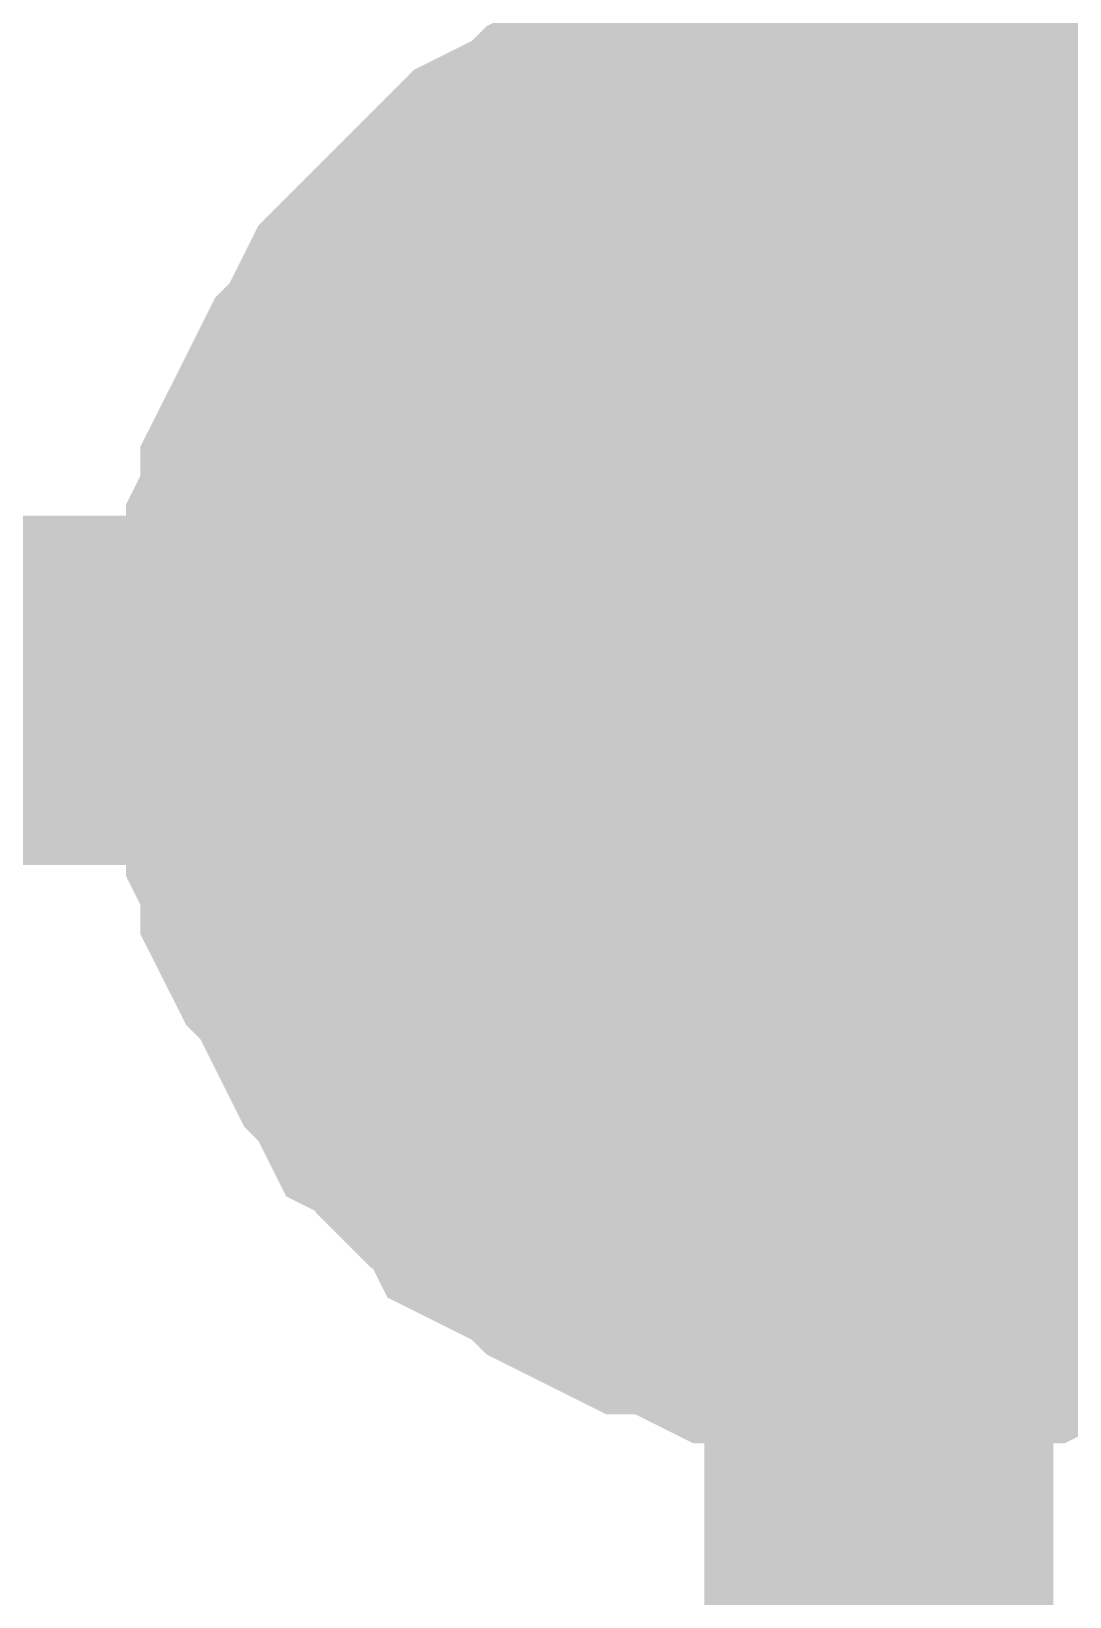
# Model space of a CAD drawing. Header units: inches. Extents: x 0 to 569, y 0 to 432.
# Drawn here: x 45 to 45.891, y 105.895 to 107.238 of the extents above; entities that cross this region are included whole.
import ezdxf

# ---------------------------------------------------------------- set-up
doc = ezdxf.new("R2010")
doc.units = ezdxf.units.IN
doc.layers.add('Sheet', color=255, linetype='Continuous')

msp = doc.modelspace()

# ---------------------------------------------------------------- linework, layer by layer
at = {"layer": 'Sheet'}
for points in [[(45.7274, 81.2726, 0.2997, 0.2997, 0), (45.7274, 106.6726, 0.2997, 0.2997, 0), (45.7274, 109.215, 0.2997, 0.2997, 0), (45.7274, 119.3726, 0.2997, 0.2997, 0)], [(25.4, 109.215, 0.2997, 0.2997, 0), (40.6425, 109.215, 0.2997, 0.2997, 0), (40.6425, 106.6726, 0.2997, 0.2997, 0), (45.7274, 106.6726, 0.2997, 0.2997, 0)], [(45.2189, 106.6726, 0.2997, 0.2997, 0), (45.2189, 106.6974, 0.2997, 0.2997, 0), (45.2189, 106.7222, 0.2997, 0.2997, 0), (45.2189, 106.747, 0.2997, 0.2997, 0), (45.2313, 106.7718, 0.2997, 0.2997, 0), (45.2313, 106.7966, 0.2997, 0.2997, 0), (45.2437, 106.8214, 0.2997, 0.2997, 0), (45.2437, 106.8462, 0.2997, 0.2997, 0), (45.2562, 106.871, 0.2997, 0.2997, 0), (45.2686, 106.8958, 0.2997, 0.2997, 0), (45.281, 106.9206, 0.2997, 0.2997, 0), (45.2934, 106.933, 0.2997, 0.2997, 0), (45.3058, 106.9578, 0.2997, 0.2997, 0), (45.3182, 106.9826, 0.2997, 0.2997, 0), (45.3306, 106.995, 0.2997, 0.2997, 0), (45.3554, 107.0198, 0.2997, 0.2997, 0), (45.3678, 107.0322, 0.2997, 0.2997, 0), (45.3802, 107.0446, 0.2997, 0.2997, 0), (45.405, 107.0694, 0.2997, 0.2997, 0), (45.4174, 107.0818, 0.2997, 0.2997, 0), (45.4422, 107.0942, 0.2997, 0.2997, 0), (45.467, 107.1066, 0.2997, 0.2997, 0), (45.4794, 107.119, 0.2997, 0.2997, 0), (45.5042, 107.1314, 0.2997, 0.2997, 0), (45.529, 107.1438, 0.2997, 0.2997, 0), (45.5538, 107.1562, 0.2997, 0.2997, 0), (45.5786, 107.1562, 0.2997, 0.2997, 0), (45.6034, 107.1687, 0.2997, 0.2997, 0), (45.6282, 107.1687, 0.2997, 0.2997, 0), (45.653, 107.1811, 0.2997, 0.2997, 0), (45.6778, 107.1811, 0.2997, 0.2997, 0), (45.7026, 107.1811, 0.2997, 0.2997, 0), (45.7274, 107.1811, 0.2997, 0.2997, 0)], [(45.2189, 106.6726, 0.2997, 0.2997, 0), (45.2189, 106.6974, 0.2997, 0.2997, 0), (45.2189, 106.7222, 0.2997, 0.2997, 0), (45.2189, 106.747, 0.2997, 0.2997, 0), (45.2313, 106.7718, 0.2997, 0.2997, 0), (45.2313, 106.7966, 0.2997, 0.2997, 0), (45.2437, 106.8214, 0.2997, 0.2997, 0), (45.2437, 106.8462, 0.2997, 0.2997, 0), (45.2562, 106.871, 0.2997, 0.2997, 0), (45.2686, 106.8958, 0.2997, 0.2997, 0), (45.281, 106.9206, 0.2997, 0.2997, 0), (45.2934, 106.933, 0.2997, 0.2997, 0), (45.3058, 106.9578, 0.2997, 0.2997, 0), (45.3182, 106.9826, 0.2997, 0.2997, 0), (45.3306, 106.995, 0.2997, 0.2997, 0), (45.3554, 107.0198, 0.2997, 0.2997, 0), (45.3678, 107.0322, 0.2997, 0.2997, 0), (45.3802, 107.0446, 0.2997, 0.2997, 0), (45.405, 107.0694, 0.2997, 0.2997, 0), (45.4174, 107.0818, 0.2997, 0.2997, 0), (45.4422, 107.0942, 0.2997, 0.2997, 0), (45.467, 107.1066, 0.2997, 0.2997, 0), (45.4794, 107.119, 0.2997, 0.2997, 0), (45.5042, 107.1314, 0.2997, 0.2997, 0), (45.529, 107.1438, 0.2997, 0.2997, 0), (45.5538, 107.1562, 0.2997, 0.2997, 0), (45.5786, 107.1562, 0.2997, 0.2997, 0), (45.6034, 107.1687, 0.2997, 0.2997, 0), (45.6282, 107.1687, 0.2997, 0.2997, 0), (45.653, 107.1811, 0.2997, 0.2997, 0), (45.6778, 107.1811, 0.2997, 0.2997, 0), (45.7026, 107.1811, 0.2997, 0.2997, 0), (45.7274, 107.1811, 0.2997, 0.2997, 0)], [(45.2189, 106.6726, 0.2997, 0.2997, 0), (45.2189, 106.6974, 0.2997, 0.2997, 0), (45.2189, 106.7222, 0.2997, 0.2997, 0), (45.2189, 106.747, 0.2997, 0.2997, 0), (45.2313, 106.7718, 0.2997, 0.2997, 0), (45.2313, 106.7966, 0.2997, 0.2997, 0), (45.2437, 106.8214, 0.2997, 0.2997, 0), (45.2437, 106.8462, 0.2997, 0.2997, 0), (45.2562, 106.871, 0.2997, 0.2997, 0), (45.2686, 106.8958, 0.2997, 0.2997, 0), (45.281, 106.9206, 0.2997, 0.2997, 0), (45.2934, 106.933, 0.2997, 0.2997, 0), (45.3058, 106.9578, 0.2997, 0.2997, 0), (45.3182, 106.9826, 0.2997, 0.2997, 0), (45.3306, 106.995, 0.2997, 0.2997, 0), (45.3554, 107.0198, 0.2997, 0.2997, 0), (45.3678, 107.0322, 0.2997, 0.2997, 0), (45.3802, 107.0446, 0.2997, 0.2997, 0), (45.405, 107.0694, 0.2997, 0.2997, 0), (45.4174, 107.0818, 0.2997, 0.2997, 0), (45.4422, 107.0942, 0.2997, 0.2997, 0), (45.467, 107.1066, 0.2997, 0.2997, 0), (45.4794, 107.119, 0.2997, 0.2997, 0), (45.5042, 107.1314, 0.2997, 0.2997, 0), (45.529, 107.1438, 0.2997, 0.2997, 0), (45.5538, 107.1562, 0.2997, 0.2997, 0), (45.5786, 107.1562, 0.2997, 0.2997, 0), (45.6034, 107.1687, 0.2997, 0.2997, 0), (45.6282, 107.1687, 0.2997, 0.2997, 0), (45.653, 107.1811, 0.2997, 0.2997, 0), (45.6778, 107.1811, 0.2997, 0.2997, 0), (45.7026, 107.1811, 0.2997, 0.2997, 0), (45.7274, 107.1811, 0.2997, 0.2997, 0)], [(45.2189, 106.6726, 0.2997, 0.2997, 0), (45.2189, 106.6974, 0.2997, 0.2997, 0), (45.2189, 106.7222, 0.2997, 0.2997, 0), (45.2189, 106.747, 0.2997, 0.2997, 0), (45.2313, 106.7718, 0.2997, 0.2997, 0), (45.2313, 106.7966, 0.2997, 0.2997, 0), (45.2437, 106.8214, 0.2997, 0.2997, 0), (45.2437, 106.8462, 0.2997, 0.2997, 0), (45.2562, 106.871, 0.2997, 0.2997, 0), (45.2686, 106.8958, 0.2997, 0.2997, 0), (45.281, 106.9206, 0.2997, 0.2997, 0), (45.2934, 106.933, 0.2997, 0.2997, 0), (45.3058, 106.9578, 0.2997, 0.2997, 0), (45.3182, 106.9826, 0.2997, 0.2997, 0), (45.3306, 106.995, 0.2997, 0.2997, 0), (45.3554, 107.0198, 0.2997, 0.2997, 0), (45.3678, 107.0322, 0.2997, 0.2997, 0), (45.3802, 107.0446, 0.2997, 0.2997, 0), (45.405, 107.0694, 0.2997, 0.2997, 0), (45.4174, 107.0818, 0.2997, 0.2997, 0), (45.4422, 107.0942, 0.2997, 0.2997, 0), (45.467, 107.1066, 0.2997, 0.2997, 0), (45.4794, 107.119, 0.2997, 0.2997, 0), (45.5042, 107.1314, 0.2997, 0.2997, 0), (45.529, 107.1438, 0.2997, 0.2997, 0), (45.5538, 107.1562, 0.2997, 0.2997, 0), (45.5786, 107.1562, 0.2997, 0.2997, 0), (45.6034, 107.1687, 0.2997, 0.2997, 0), (45.6282, 107.1687, 0.2997, 0.2997, 0), (45.653, 107.1811, 0.2997, 0.2997, 0), (45.6778, 107.1811, 0.2997, 0.2997, 0), (45.7026, 107.1811, 0.2997, 0.2997, 0), (45.7274, 107.1811, 0.2997, 0.2997, 0)], [(45.7274, 107.1811, 0.2997, 0.2997, 0), (45.7274, 107.1811, 0.2997, 0.2997, 0)], [(45.7274, 107.1811, 0.2997, 0.2997, 0), (45.7522, 107.1811, 0.2997, 0.2997, 0), (45.7771, 107.1811, 0.2997, 0.2997, 0), (45.8019, 107.1811, 0.2997, 0.2997, 0), (45.8267, 107.1687, 0.2997, 0.2997, 0), (45.8515, 107.1687, 0.2997, 0.2997, 0), (45.8763, 107.1562, 0.2997, 0.2997, 0), (45.9011, 107.1562, 0.2997, 0.2997, 0), (45.9259, 107.1438, 0.2997, 0.2997, 0), (45.9383, 107.1314, 0.2997, 0.2997, 0), (45.9631, 107.119, 0.2997, 0.2997, 0), (45.9879, 107.1066, 0.2997, 0.2997, 0), (46.0127, 107.0942, 0.2997, 0.2997, 0), (46.0251, 107.0818, 0.2997, 0.2997, 0), (46.0499, 107.0694, 0.2997, 0.2997, 0)], [(45.7274, 107.1811, 0.2997, 0.2997, 0), (45.7274, 107.1811, 0.2997, 0.2997, 0)], [(45.7274, 107.1811, 0.2997, 0.2997, 0), (45.7522, 107.1811, 0.2997, 0.2997, 0), (45.7771, 107.1811, 0.2997, 0.2997, 0), (45.8019, 107.1811, 0.2997, 0.2997, 0), (45.8267, 107.1687, 0.2997, 0.2997, 0), (45.8515, 107.1687, 0.2997, 0.2997, 0), (45.8763, 107.1562, 0.2997, 0.2997, 0), (45.9011, 107.1562, 0.2997, 0.2997, 0), (45.9259, 107.1438, 0.2997, 0.2997, 0), (45.9383, 107.1314, 0.2997, 0.2997, 0), (45.9631, 107.119, 0.2997, 0.2997, 0), (45.9879, 107.1066, 0.2997, 0.2997, 0), (46.0127, 107.0942, 0.2997, 0.2997, 0), (46.0251, 107.0818, 0.2997, 0.2997, 0), (46.0499, 107.0694, 0.2997, 0.2997, 0)], [(45.7274, 107.1811, 0.2997, 0.2997, 0), (45.7274, 107.1811, 0.2997, 0.2997, 0)], [(45.7274, 107.1811, 0.2997, 0.2997, 0), (45.7522, 107.1811, 0.2997, 0.2997, 0), (45.7771, 107.1811, 0.2997, 0.2997, 0), (45.8019, 107.1811, 0.2997, 0.2997, 0), (45.8267, 107.1687, 0.2997, 0.2997, 0), (45.8515, 107.1687, 0.2997, 0.2997, 0), (45.8763, 107.1562, 0.2997, 0.2997, 0), (45.9011, 107.1562, 0.2997, 0.2997, 0), (45.9259, 107.1438, 0.2997, 0.2997, 0), (45.9383, 107.1314, 0.2997, 0.2997, 0), (45.9631, 107.119, 0.2997, 0.2997, 0), (45.9879, 107.1066, 0.2997, 0.2997, 0), (46.0127, 107.0942, 0.2997, 0.2997, 0), (46.0251, 107.0818, 0.2997, 0.2997, 0), (46.0499, 107.0694, 0.2997, 0.2997, 0)], [(45.7274, 107.1811, 0.2997, 0.2997, 0), (45.7274, 107.1811, 0.2997, 0.2997, 0)], [(45.7274, 107.1811, 0.2997, 0.2997, 0), (45.7522, 107.1811, 0.2997, 0.2997, 0), (45.7771, 107.1811, 0.2997, 0.2997, 0), (45.8019, 107.1811, 0.2997, 0.2997, 0), (45.8267, 107.1687, 0.2997, 0.2997, 0), (45.8515, 107.1687, 0.2997, 0.2997, 0), (45.8763, 107.1562, 0.2997, 0.2997, 0), (45.9011, 107.1562, 0.2997, 0.2997, 0), (45.9259, 107.1438, 0.2997, 0.2997, 0), (45.9383, 107.1314, 0.2997, 0.2997, 0), (45.9631, 107.119, 0.2997, 0.2997, 0), (45.9879, 107.1066, 0.2997, 0.2997, 0), (46.0127, 107.0942, 0.2997, 0.2997, 0), (46.0251, 107.0818, 0.2997, 0.2997, 0), (46.0499, 107.0694, 0.2997, 0.2997, 0)], [(45.2189, 106.6726, 0.0991, 0.0991, 0), (45.2189, 106.6974, 0.0991, 0.0991, 0), (45.2189, 106.7222, 0.0991, 0.0991, 0), (45.2189, 106.747, 0.0991, 0.0991, 0), (45.2313, 106.7718, 0.0991, 0.0991, 0), (45.2313, 106.7966, 0.0991, 0.0991, 0), (45.2437, 106.8214, 0.0991, 0.0991, 0), (45.2437, 106.8462, 0.0991, 0.0991, 0), (45.2562, 106.871, 0.0991, 0.0991, 0), (45.2686, 106.8958, 0.0991, 0.0991, 0), (45.281, 106.9206, 0.0991, 0.0991, 0), (45.2934, 106.933, 0.0991, 0.0991, 0), (45.3058, 106.9578, 0.0991, 0.0991, 0), (45.3182, 106.9826, 0.0991, 0.0991, 0), (45.3306, 106.995, 0.0991, 0.0991, 0), (45.3554, 107.0198, 0.0991, 0.0991, 0), (45.3678, 107.0322, 0.0991, 0.0991, 0), (45.3802, 107.0446, 0.0991, 0.0991, 0), (45.405, 107.0694, 0.0991, 0.0991, 0), (45.4174, 107.0818, 0.0991, 0.0991, 0), (45.4422, 107.0942, 0.0991, 0.0991, 0), (45.467, 107.1066, 0.0991, 0.0991, 0), (45.4794, 107.119, 0.0991, 0.0991, 0), (45.5042, 107.1314, 0.0991, 0.0991, 0), (45.529, 107.1438, 0.0991, 0.0991, 0), (45.5538, 107.1562, 0.0991, 0.0991, 0), (45.5786, 107.1562, 0.0991, 0.0991, 0), (45.6034, 107.1687, 0.0991, 0.0991, 0), (45.6282, 107.1687, 0.0991, 0.0991, 0), (45.653, 107.1811, 0.0991, 0.0991, 0), (45.6778, 107.1811, 0.0991, 0.0991, 0), (45.7026, 107.1811, 0.0991, 0.0991, 0), (45.7274, 107.1811, 0.0991, 0.0991, 0)], [(45.2189, 106.6726, 0.0991, 0.0991, 0), (45.2189, 106.6974, 0.0991, 0.0991, 0), (45.2189, 106.7222, 0.0991, 0.0991, 0), (45.2189, 106.747, 0.0991, 0.0991, 0), (45.2313, 106.7718, 0.0991, 0.0991, 0), (45.2313, 106.7966, 0.0991, 0.0991, 0), (45.2437, 106.8214, 0.0991, 0.0991, 0), (45.2437, 106.8462, 0.0991, 0.0991, 0), (45.2562, 106.871, 0.0991, 0.0991, 0), (45.2686, 106.8958, 0.0991, 0.0991, 0), (45.281, 106.9206, 0.0991, 0.0991, 0), (45.2934, 106.933, 0.0991, 0.0991, 0), (45.3058, 106.9578, 0.0991, 0.0991, 0), (45.3182, 106.9826, 0.0991, 0.0991, 0), (45.3306, 106.995, 0.0991, 0.0991, 0), (45.3554, 107.0198, 0.0991, 0.0991, 0), (45.3678, 107.0322, 0.0991, 0.0991, 0), (45.3802, 107.0446, 0.0991, 0.0991, 0), (45.405, 107.0694, 0.0991, 0.0991, 0), (45.4174, 107.0818, 0.0991, 0.0991, 0), (45.4422, 107.0942, 0.0991, 0.0991, 0), (45.467, 107.1066, 0.0991, 0.0991, 0), (45.4794, 107.119, 0.0991, 0.0991, 0), (45.5042, 107.1314, 0.0991, 0.0991, 0), (45.529, 107.1438, 0.0991, 0.0991, 0), (45.5538, 107.1562, 0.0991, 0.0991, 0), (45.5786, 107.1562, 0.0991, 0.0991, 0), (45.6034, 107.1687, 0.0991, 0.0991, 0), (45.6282, 107.1687, 0.0991, 0.0991, 0), (45.653, 107.1811, 0.0991, 0.0991, 0), (45.6778, 107.1811, 0.0991, 0.0991, 0), (45.7026, 107.1811, 0.0991, 0.0991, 0), (45.7274, 107.1811, 0.0991, 0.0991, 0)], [(45.2189, 106.6726, 0.0991, 0.0991, 0), (45.2189, 106.6974, 0.0991, 0.0991, 0), (45.2189, 106.7222, 0.0991, 0.0991, 0), (45.2189, 106.747, 0.0991, 0.0991, 0), (45.2313, 106.7718, 0.0991, 0.0991, 0), (45.2313, 106.7966, 0.0991, 0.0991, 0), (45.2437, 106.8214, 0.0991, 0.0991, 0), (45.2437, 106.8462, 0.0991, 0.0991, 0), (45.2562, 106.871, 0.0991, 0.0991, 0), (45.2686, 106.8958, 0.0991, 0.0991, 0), (45.281, 106.9206, 0.0991, 0.0991, 0), (45.2934, 106.933, 0.0991, 0.0991, 0), (45.3058, 106.9578, 0.0991, 0.0991, 0), (45.3182, 106.9826, 0.0991, 0.0991, 0), (45.3306, 106.995, 0.0991, 0.0991, 0), (45.3554, 107.0198, 0.0991, 0.0991, 0), (45.3678, 107.0322, 0.0991, 0.0991, 0), (45.3802, 107.0446, 0.0991, 0.0991, 0), (45.405, 107.0694, 0.0991, 0.0991, 0), (45.4174, 107.0818, 0.0991, 0.0991, 0), (45.4422, 107.0942, 0.0991, 0.0991, 0), (45.467, 107.1066, 0.0991, 0.0991, 0), (45.4794, 107.119, 0.0991, 0.0991, 0), (45.5042, 107.1314, 0.0991, 0.0991, 0), (45.529, 107.1438, 0.0991, 0.0991, 0), (45.5538, 107.1562, 0.0991, 0.0991, 0), (45.5786, 107.1562, 0.0991, 0.0991, 0), (45.6034, 107.1687, 0.0991, 0.0991, 0), (45.6282, 107.1687, 0.0991, 0.0991, 0), (45.653, 107.1811, 0.0991, 0.0991, 0), (45.6778, 107.1811, 0.0991, 0.0991, 0), (45.7026, 107.1811, 0.0991, 0.0991, 0), (45.7274, 107.1811, 0.0991, 0.0991, 0)], [(45.2189, 106.6726, 0.0991, 0.0991, 0), (45.2189, 106.6974, 0.0991, 0.0991, 0), (45.2189, 106.7222, 0.0991, 0.0991, 0), (45.2189, 106.747, 0.0991, 0.0991, 0), (45.2313, 106.7718, 0.0991, 0.0991, 0), (45.2313, 106.7966, 0.0991, 0.0991, 0), (45.2437, 106.8214, 0.0991, 0.0991, 0), (45.2437, 106.8462, 0.0991, 0.0991, 0), (45.2562, 106.871, 0.0991, 0.0991, 0), (45.2686, 106.8958, 0.0991, 0.0991, 0), (45.281, 106.9206, 0.0991, 0.0991, 0), (45.2934, 106.933, 0.0991, 0.0991, 0), (45.3058, 106.9578, 0.0991, 0.0991, 0), (45.3182, 106.9826, 0.0991, 0.0991, 0), (45.3306, 106.995, 0.0991, 0.0991, 0), (45.3554, 107.0198, 0.0991, 0.0991, 0), (45.3678, 107.0322, 0.0991, 0.0991, 0), (45.3802, 107.0446, 0.0991, 0.0991, 0), (45.405, 107.0694, 0.0991, 0.0991, 0), (45.4174, 107.0818, 0.0991, 0.0991, 0), (45.4422, 107.0942, 0.0991, 0.0991, 0), (45.467, 107.1066, 0.0991, 0.0991, 0), (45.4794, 107.119, 0.0991, 0.0991, 0), (45.5042, 107.1314, 0.0991, 0.0991, 0), (45.529, 107.1438, 0.0991, 0.0991, 0), (45.5538, 107.1562, 0.0991, 0.0991, 0), (45.5786, 107.1562, 0.0991, 0.0991, 0), (45.6034, 107.1687, 0.0991, 0.0991, 0), (45.6282, 107.1687, 0.0991, 0.0991, 0), (45.653, 107.1811, 0.0991, 0.0991, 0), (45.6778, 107.1811, 0.0991, 0.0991, 0), (45.7026, 107.1811, 0.0991, 0.0991, 0), (45.7274, 107.1811, 0.0991, 0.0991, 0)], [(45.7274, 107.1811, 0.0991, 0.0991, 0), (45.7274, 107.1811, 0.0991, 0.0991, 0)], [(45.7274, 107.1811, 0.0991, 0.0991, 0), (45.7522, 107.1811, 0.0991, 0.0991, 0), (45.7771, 107.1811, 0.0991, 0.0991, 0), (45.8019, 107.1811, 0.0991, 0.0991, 0), (45.8267, 107.1687, 0.0991, 0.0991, 0), (45.8515, 107.1687, 0.0991, 0.0991, 0), (45.8763, 107.1562, 0.0991, 0.0991, 0), (45.9011, 107.1562, 0.0991, 0.0991, 0), (45.9259, 107.1438, 0.0991, 0.0991, 0), (45.9383, 107.1314, 0.0991, 0.0991, 0), (45.9631, 107.119, 0.0991, 0.0991, 0)], [(45.7274, 107.1811, 0.0991, 0.0991, 0), (45.7274, 107.1811, 0.0991, 0.0991, 0)], [(45.7274, 107.1811, 0.0991, 0.0991, 0), (45.7522, 107.1811, 0.0991, 0.0991, 0), (45.7771, 107.1811, 0.0991, 0.0991, 0), (45.8019, 107.1811, 0.0991, 0.0991, 0), (45.8267, 107.1687, 0.0991, 0.0991, 0), (45.8515, 107.1687, 0.0991, 0.0991, 0), (45.8763, 107.1562, 0.0991, 0.0991, 0), (45.9011, 107.1562, 0.0991, 0.0991, 0), (45.9259, 107.1438, 0.0991, 0.0991, 0), (45.9383, 107.1314, 0.0991, 0.0991, 0), (45.9631, 107.119, 0.0991, 0.0991, 0)], [(45.7274, 107.1811, 0.0991, 0.0991, 0), (45.7274, 107.1811, 0.0991, 0.0991, 0)], [(45.7274, 107.1811, 0.0991, 0.0991, 0), (45.7522, 107.1811, 0.0991, 0.0991, 0), (45.7771, 107.1811, 0.0991, 0.0991, 0), (45.8019, 107.1811, 0.0991, 0.0991, 0), (45.8267, 107.1687, 0.0991, 0.0991, 0), (45.8515, 107.1687, 0.0991, 0.0991, 0), (45.8763, 107.1562, 0.0991, 0.0991, 0), (45.9011, 107.1562, 0.0991, 0.0991, 0), (45.9259, 107.1438, 0.0991, 0.0991, 0), (45.9383, 107.1314, 0.0991, 0.0991, 0), (45.9631, 107.119, 0.0991, 0.0991, 0)], [(45.7274, 107.1811, 0.0991, 0.0991, 0), (45.7274, 107.1811, 0.0991, 0.0991, 0)], [(45.7274, 107.1811, 0.0991, 0.0991, 0), (45.7522, 107.1811, 0.0991, 0.0991, 0), (45.7771, 107.1811, 0.0991, 0.0991, 0), (45.8019, 107.1811, 0.0991, 0.0991, 0), (45.8267, 107.1687, 0.0991, 0.0991, 0), (45.8515, 107.1687, 0.0991, 0.0991, 0), (45.8763, 107.1562, 0.0991, 0.0991, 0), (45.9011, 107.1562, 0.0991, 0.0991, 0), (45.9259, 107.1438, 0.0991, 0.0991, 0), (45.9383, 107.1314, 0.0991, 0.0991, 0), (45.9631, 107.119, 0.0991, 0.0991, 0)], [(45.7274, 106.1641, 0.2997, 0.2997, 0), (45.7026, 106.1641, 0.2997, 0.2997, 0), (45.6778, 106.1641, 0.2997, 0.2997, 0), (45.653, 106.1641, 0.2997, 0.2997, 0), (45.6282, 106.1765, 0.2997, 0.2997, 0), (45.6034, 106.1765, 0.2997, 0.2997, 0), (45.5786, 106.1889, 0.2997, 0.2997, 0), (45.5538, 106.2013, 0.2997, 0.2997, 0), (45.529, 106.2013, 0.2997, 0.2997, 0), (45.5042, 106.2137, 0.2997, 0.2997, 0), (45.4794, 106.2261, 0.2997, 0.2997, 0), (45.467, 106.2385, 0.2997, 0.2997, 0), (45.4422, 106.2509, 0.2997, 0.2997, 0), (45.4174, 106.2633, 0.2997, 0.2997, 0), (45.405, 106.2881, 0.2997, 0.2997, 0), (45.3802, 106.3005, 0.2997, 0.2997, 0), (45.3678, 106.3129, 0.2997, 0.2997, 0), (45.3554, 106.3377, 0.2997, 0.2997, 0), (45.3306, 106.3501, 0.2997, 0.2997, 0), (45.3182, 106.3749, 0.2997, 0.2997, 0), (45.3058, 106.3873, 0.2997, 0.2997, 0), (45.2934, 106.4121, 0.2997, 0.2997, 0), (45.281, 106.4369, 0.2997, 0.2997, 0), (45.2686, 106.4617, 0.2997, 0.2997, 0), (45.2562, 106.4741, 0.2997, 0.2997, 0), (45.2437, 106.4989, 0.2997, 0.2997, 0), (45.2437, 106.5237, 0.2997, 0.2997, 0), (45.2313, 106.5485, 0.2997, 0.2997, 0), (45.2313, 106.5733, 0.2997, 0.2997, 0), (45.2189, 106.5981, 0.2997, 0.2997, 0), (45.2189, 106.6229, 0.2997, 0.2997, 0), (45.2189, 106.6478, 0.2997, 0.2997, 0), (45.2189, 106.6726, 0.2997, 0.2997, 0)], [(45.2189, 106.6726, 0.2997, 0.2997, 0), (45.2189, 106.6726, 0.2997, 0.2997, 0)], [(45.7274, 106.1641, 0.2997, 0.2997, 0), (45.7026, 106.1641, 0.2997, 0.2997, 0), (45.6778, 106.1641, 0.2997, 0.2997, 0), (45.653, 106.1641, 0.2997, 0.2997, 0), (45.6282, 106.1765, 0.2997, 0.2997, 0), (45.6034, 106.1765, 0.2997, 0.2997, 0), (45.5786, 106.1889, 0.2997, 0.2997, 0), (45.5538, 106.2013, 0.2997, 0.2997, 0), (45.529, 106.2013, 0.2997, 0.2997, 0), (45.5042, 106.2137, 0.2997, 0.2997, 0), (45.4794, 106.2261, 0.2997, 0.2997, 0), (45.467, 106.2385, 0.2997, 0.2997, 0), (45.4422, 106.2509, 0.2997, 0.2997, 0), (45.4174, 106.2633, 0.2997, 0.2997, 0), (45.405, 106.2881, 0.2997, 0.2997, 0), (45.3802, 106.3005, 0.2997, 0.2997, 0), (45.3678, 106.3129, 0.2997, 0.2997, 0), (45.3554, 106.3377, 0.2997, 0.2997, 0), (45.3306, 106.3501, 0.2997, 0.2997, 0), (45.3182, 106.3749, 0.2997, 0.2997, 0), (45.3058, 106.3873, 0.2997, 0.2997, 0), (45.2934, 106.4121, 0.2997, 0.2997, 0), (45.281, 106.4369, 0.2997, 0.2997, 0), (45.2686, 106.4617, 0.2997, 0.2997, 0), (45.2562, 106.4741, 0.2997, 0.2997, 0), (45.2437, 106.4989, 0.2997, 0.2997, 0), (45.2437, 106.5237, 0.2997, 0.2997, 0), (45.2313, 106.5485, 0.2997, 0.2997, 0), (45.2313, 106.5733, 0.2997, 0.2997, 0), (45.2189, 106.5981, 0.2997, 0.2997, 0), (45.2189, 106.6229, 0.2997, 0.2997, 0), (45.2189, 106.6478, 0.2997, 0.2997, 0), (45.2189, 106.6726, 0.2997, 0.2997, 0)], [(45.2189, 106.6726, 0.2997, 0.2997, 0), (45.2189, 106.6726, 0.2997, 0.2997, 0)], [(45.7274, 106.1641, 0.2997, 0.2997, 0), (45.7026, 106.1641, 0.2997, 0.2997, 0), (45.6778, 106.1641, 0.2997, 0.2997, 0), (45.653, 106.1641, 0.2997, 0.2997, 0), (45.6282, 106.1765, 0.2997, 0.2997, 0), (45.6034, 106.1765, 0.2997, 0.2997, 0), (45.5786, 106.1889, 0.2997, 0.2997, 0), (45.5538, 106.2013, 0.2997, 0.2997, 0), (45.529, 106.2013, 0.2997, 0.2997, 0), (45.5042, 106.2137, 0.2997, 0.2997, 0), (45.4794, 106.2261, 0.2997, 0.2997, 0), (45.467, 106.2385, 0.2997, 0.2997, 0), (45.4422, 106.2509, 0.2997, 0.2997, 0), (45.4174, 106.2633, 0.2997, 0.2997, 0), (45.405, 106.2881, 0.2997, 0.2997, 0), (45.3802, 106.3005, 0.2997, 0.2997, 0), (45.3678, 106.3129, 0.2997, 0.2997, 0), (45.3554, 106.3377, 0.2997, 0.2997, 0), (45.3306, 106.3501, 0.2997, 0.2997, 0), (45.3182, 106.3749, 0.2997, 0.2997, 0), (45.3058, 106.3873, 0.2997, 0.2997, 0), (45.2934, 106.4121, 0.2997, 0.2997, 0), (45.281, 106.4369, 0.2997, 0.2997, 0), (45.2686, 106.4617, 0.2997, 0.2997, 0), (45.2562, 106.4741, 0.2997, 0.2997, 0), (45.2437, 106.4989, 0.2997, 0.2997, 0), (45.2437, 106.5237, 0.2997, 0.2997, 0), (45.2313, 106.5485, 0.2997, 0.2997, 0), (45.2313, 106.5733, 0.2997, 0.2997, 0), (45.2189, 106.5981, 0.2997, 0.2997, 0), (45.2189, 106.6229, 0.2997, 0.2997, 0), (45.2189, 106.6478, 0.2997, 0.2997, 0), (45.2189, 106.6726, 0.2997, 0.2997, 0)], [(45.2189, 106.6726, 0.2997, 0.2997, 0), (45.2189, 106.6726, 0.2997, 0.2997, 0)], [(45.7274, 106.1641, 0.2997, 0.2997, 0), (45.7026, 106.1641, 0.2997, 0.2997, 0), (45.6778, 106.1641, 0.2997, 0.2997, 0), (45.653, 106.1641, 0.2997, 0.2997, 0), (45.6282, 106.1765, 0.2997, 0.2997, 0), (45.6034, 106.1765, 0.2997, 0.2997, 0), (45.5786, 106.1889, 0.2997, 0.2997, 0), (45.5538, 106.2013, 0.2997, 0.2997, 0), (45.529, 106.2013, 0.2997, 0.2997, 0), (45.5042, 106.2137, 0.2997, 0.2997, 0), (45.4794, 106.2261, 0.2997, 0.2997, 0), (45.467, 106.2385, 0.2997, 0.2997, 0), (45.4422, 106.2509, 0.2997, 0.2997, 0), (45.4174, 106.2633, 0.2997, 0.2997, 0), (45.405, 106.2881, 0.2997, 0.2997, 0), (45.3802, 106.3005, 0.2997, 0.2997, 0), (45.3678, 106.3129, 0.2997, 0.2997, 0), (45.3554, 106.3377, 0.2997, 0.2997, 0), (45.3306, 106.3501, 0.2997, 0.2997, 0), (45.3182, 106.3749, 0.2997, 0.2997, 0), (45.3058, 106.3873, 0.2997, 0.2997, 0), (45.2934, 106.4121, 0.2997, 0.2997, 0), (45.281, 106.4369, 0.2997, 0.2997, 0), (45.2686, 106.4617, 0.2997, 0.2997, 0), (45.2562, 106.4741, 0.2997, 0.2997, 0), (45.2437, 106.4989, 0.2997, 0.2997, 0), (45.2437, 106.5237, 0.2997, 0.2997, 0), (45.2313, 106.5485, 0.2997, 0.2997, 0), (45.2313, 106.5733, 0.2997, 0.2997, 0), (45.2189, 106.5981, 0.2997, 0.2997, 0), (45.2189, 106.6229, 0.2997, 0.2997, 0), (45.2189, 106.6478, 0.2997, 0.2997, 0), (45.2189, 106.6726, 0.2997, 0.2997, 0)], [(45.2189, 106.6726, 0.2997, 0.2997, 0), (45.2189, 106.6726, 0.2997, 0.2997, 0)], [(45.7274, 106.1641, 0.0991, 0.0991, 0), (45.7026, 106.1641, 0.0991, 0.0991, 0), (45.6778, 106.1641, 0.0991, 0.0991, 0), (45.653, 106.1641, 0.0991, 0.0991, 0), (45.6282, 106.1765, 0.0991, 0.0991, 0), (45.6034, 106.1765, 0.0991, 0.0991, 0), (45.5786, 106.1889, 0.0991, 0.0991, 0), (45.5538, 106.2013, 0.0991, 0.0991, 0), (45.529, 106.2013, 0.0991, 0.0991, 0), (45.5042, 106.2137, 0.0991, 0.0991, 0), (45.4794, 106.2261, 0.0991, 0.0991, 0), (45.467, 106.2385, 0.0991, 0.0991, 0), (45.4422, 106.2509, 0.0991, 0.0991, 0), (45.4174, 106.2633, 0.0991, 0.0991, 0), (45.405, 106.2881, 0.0991, 0.0991, 0), (45.3802, 106.3005, 0.0991, 0.0991, 0), (45.3678, 106.3129, 0.0991, 0.0991, 0), (45.3554, 106.3377, 0.0991, 0.0991, 0), (45.3306, 106.3501, 0.0991, 0.0991, 0), (45.3182, 106.3749, 0.0991, 0.0991, 0), (45.3058, 106.3873, 0.0991, 0.0991, 0), (45.2934, 106.4121, 0.0991, 0.0991, 0), (45.281, 106.4369, 0.0991, 0.0991, 0), (45.2686, 106.4617, 0.0991, 0.0991, 0), (45.2562, 106.4741, 0.0991, 0.0991, 0), (45.2437, 106.4989, 0.0991, 0.0991, 0), (45.2437, 106.5237, 0.0991, 0.0991, 0), (45.2313, 106.5485, 0.0991, 0.0991, 0), (45.2313, 106.5733, 0.0991, 0.0991, 0), (45.2189, 106.5981, 0.0991, 0.0991, 0), (45.2189, 106.6229, 0.0991, 0.0991, 0), (45.2189, 106.6478, 0.0991, 0.0991, 0), (45.2189, 106.6726, 0.0991, 0.0991, 0)], [(45.2189, 106.6726, 0.0991, 0.0991, 0), (45.2189, 106.6726, 0.0991, 0.0991, 0)], [(45.7274, 106.1641, 0.0991, 0.0991, 0), (45.7026, 106.1641, 0.0991, 0.0991, 0), (45.6778, 106.1641, 0.0991, 0.0991, 0), (45.653, 106.1641, 0.0991, 0.0991, 0), (45.6282, 106.1765, 0.0991, 0.0991, 0), (45.6034, 106.1765, 0.0991, 0.0991, 0), (45.5786, 106.1889, 0.0991, 0.0991, 0), (45.5538, 106.2013, 0.0991, 0.0991, 0), (45.529, 106.2013, 0.0991, 0.0991, 0), (45.5042, 106.2137, 0.0991, 0.0991, 0), (45.4794, 106.2261, 0.0991, 0.0991, 0), (45.467, 106.2385, 0.0991, 0.0991, 0), (45.4422, 106.2509, 0.0991, 0.0991, 0), (45.4174, 106.2633, 0.0991, 0.0991, 0), (45.405, 106.2881, 0.0991, 0.0991, 0), (45.3802, 106.3005, 0.0991, 0.0991, 0), (45.3678, 106.3129, 0.0991, 0.0991, 0), (45.3554, 106.3377, 0.0991, 0.0991, 0), (45.3306, 106.3501, 0.0991, 0.0991, 0), (45.3182, 106.3749, 0.0991, 0.0991, 0), (45.3058, 106.3873, 0.0991, 0.0991, 0), (45.2934, 106.4121, 0.0991, 0.0991, 0), (45.281, 106.4369, 0.0991, 0.0991, 0), (45.2686, 106.4617, 0.0991, 0.0991, 0), (45.2562, 106.4741, 0.0991, 0.0991, 0), (45.2437, 106.4989, 0.0991, 0.0991, 0), (45.2437, 106.5237, 0.0991, 0.0991, 0), (45.2313, 106.5485, 0.0991, 0.0991, 0), (45.2313, 106.5733, 0.0991, 0.0991, 0), (45.2189, 106.5981, 0.0991, 0.0991, 0), (45.2189, 106.6229, 0.0991, 0.0991, 0), (45.2189, 106.6478, 0.0991, 0.0991, 0), (45.2189, 106.6726, 0.0991, 0.0991, 0)], [(45.2189, 106.6726, 0.0991, 0.0991, 0), (45.2189, 106.6726, 0.0991, 0.0991, 0)], [(45.7274, 106.1641, 0.0991, 0.0991, 0), (45.7026, 106.1641, 0.0991, 0.0991, 0), (45.6778, 106.1641, 0.0991, 0.0991, 0), (45.653, 106.1641, 0.0991, 0.0991, 0), (45.6282, 106.1765, 0.0991, 0.0991, 0), (45.6034, 106.1765, 0.0991, 0.0991, 0), (45.5786, 106.1889, 0.0991, 0.0991, 0), (45.5538, 106.2013, 0.0991, 0.0991, 0), (45.529, 106.2013, 0.0991, 0.0991, 0), (45.5042, 106.2137, 0.0991, 0.0991, 0), (45.4794, 106.2261, 0.0991, 0.0991, 0), (45.467, 106.2385, 0.0991, 0.0991, 0), (45.4422, 106.2509, 0.0991, 0.0991, 0), (45.4174, 106.2633, 0.0991, 0.0991, 0), (45.405, 106.2881, 0.0991, 0.0991, 0), (45.3802, 106.3005, 0.0991, 0.0991, 0), (45.3678, 106.3129, 0.0991, 0.0991, 0), (45.3554, 106.3377, 0.0991, 0.0991, 0), (45.3306, 106.3501, 0.0991, 0.0991, 0), (45.3182, 106.3749, 0.0991, 0.0991, 0), (45.3058, 106.3873, 0.0991, 0.0991, 0), (45.2934, 106.4121, 0.0991, 0.0991, 0), (45.281, 106.4369, 0.0991, 0.0991, 0), (45.2686, 106.4617, 0.0991, 0.0991, 0), (45.2562, 106.4741, 0.0991, 0.0991, 0), (45.2437, 106.4989, 0.0991, 0.0991, 0), (45.2437, 106.5237, 0.0991, 0.0991, 0), (45.2313, 106.5485, 0.0991, 0.0991, 0), (45.2313, 106.5733, 0.0991, 0.0991, 0), (45.2189, 106.5981, 0.0991, 0.0991, 0), (45.2189, 106.6229, 0.0991, 0.0991, 0), (45.2189, 106.6478, 0.0991, 0.0991, 0), (45.2189, 106.6726, 0.0991, 0.0991, 0)], [(45.2189, 106.6726, 0.0991, 0.0991, 0), (45.2189, 106.6726, 0.0991, 0.0991, 0)], [(45.7274, 106.1641, 0.0991, 0.0991, 0), (45.7026, 106.1641, 0.0991, 0.0991, 0), (45.6778, 106.1641, 0.0991, 0.0991, 0), (45.653, 106.1641, 0.0991, 0.0991, 0), (45.6282, 106.1765, 0.0991, 0.0991, 0), (45.6034, 106.1765, 0.0991, 0.0991, 0), (45.5786, 106.1889, 0.0991, 0.0991, 0), (45.5538, 106.2013, 0.0991, 0.0991, 0), (45.529, 106.2013, 0.0991, 0.0991, 0), (45.5042, 106.2137, 0.0991, 0.0991, 0), (45.4794, 106.2261, 0.0991, 0.0991, 0), (45.467, 106.2385, 0.0991, 0.0991, 0), (45.4422, 106.2509, 0.0991, 0.0991, 0), (45.4174, 106.2633, 0.0991, 0.0991, 0), (45.405, 106.2881, 0.0991, 0.0991, 0), (45.3802, 106.3005, 0.0991, 0.0991, 0), (45.3678, 106.3129, 0.0991, 0.0991, 0), (45.3554, 106.3377, 0.0991, 0.0991, 0), (45.3306, 106.3501, 0.0991, 0.0991, 0), (45.3182, 106.3749, 0.0991, 0.0991, 0), (45.3058, 106.3873, 0.0991, 0.0991, 0), (45.2934, 106.4121, 0.0991, 0.0991, 0), (45.281, 106.4369, 0.0991, 0.0991, 0), (45.2686, 106.4617, 0.0991, 0.0991, 0), (45.2562, 106.4741, 0.0991, 0.0991, 0), (45.2437, 106.4989, 0.0991, 0.0991, 0), (45.2437, 106.5237, 0.0991, 0.0991, 0), (45.2313, 106.5485, 0.0991, 0.0991, 0), (45.2313, 106.5733, 0.0991, 0.0991, 0), (45.2189, 106.5981, 0.0991, 0.0991, 0), (45.2189, 106.6229, 0.0991, 0.0991, 0), (45.2189, 106.6478, 0.0991, 0.0991, 0), (45.2189, 106.6726, 0.0991, 0.0991, 0)], [(45.2189, 106.6726, 0.0991, 0.0991, 0), (45.2189, 106.6726, 0.0991, 0.0991, 0)], [(46.0499, 106.2881, 0.2997, 0.2997, 0), (46.0251, 106.2633, 0.2997, 0.2997, 0), (46.0127, 106.2509, 0.2997, 0.2997, 0), (45.9879, 106.2385, 0.2997, 0.2997, 0), (45.9631, 106.2261, 0.2997, 0.2997, 0), (45.9383, 106.2137, 0.2997, 0.2997, 0), (45.9259, 106.2013, 0.2997, 0.2997, 0), (45.9011, 106.2013, 0.2997, 0.2997, 0), (45.8763, 106.1889, 0.2997, 0.2997, 0), (45.8515, 106.1765, 0.2997, 0.2997, 0), (45.8267, 106.1765, 0.2997, 0.2997, 0), (45.8019, 106.1641, 0.2997, 0.2997, 0), (45.7771, 106.1641, 0.2997, 0.2997, 0), (45.7522, 106.1641, 0.2997, 0.2997, 0), (45.7274, 106.1641, 0.2997, 0.2997, 0)], [(46.0499, 106.2881, 0.2997, 0.2997, 0), (46.0251, 106.2633, 0.2997, 0.2997, 0), (46.0127, 106.2509, 0.2997, 0.2997, 0), (45.9879, 106.2385, 0.2997, 0.2997, 0), (45.9631, 106.2261, 0.2997, 0.2997, 0), (45.9383, 106.2137, 0.2997, 0.2997, 0), (45.9259, 106.2013, 0.2997, 0.2997, 0), (45.9011, 106.2013, 0.2997, 0.2997, 0), (45.8763, 106.1889, 0.2997, 0.2997, 0), (45.8515, 106.1765, 0.2997, 0.2997, 0), (45.8267, 106.1765, 0.2997, 0.2997, 0), (45.8019, 106.1641, 0.2997, 0.2997, 0), (45.7771, 106.1641, 0.2997, 0.2997, 0), (45.7522, 106.1641, 0.2997, 0.2997, 0), (45.7274, 106.1641, 0.2997, 0.2997, 0)], [(46.0499, 106.2881, 0.2997, 0.2997, 0), (46.0251, 106.2633, 0.2997, 0.2997, 0), (46.0127, 106.2509, 0.2997, 0.2997, 0), (45.9879, 106.2385, 0.2997, 0.2997, 0), (45.9631, 106.2261, 0.2997, 0.2997, 0), (45.9383, 106.2137, 0.2997, 0.2997, 0), (45.9259, 106.2013, 0.2997, 0.2997, 0), (45.9011, 106.2013, 0.2997, 0.2997, 0), (45.8763, 106.1889, 0.2997, 0.2997, 0), (45.8515, 106.1765, 0.2997, 0.2997, 0), (45.8267, 106.1765, 0.2997, 0.2997, 0), (45.8019, 106.1641, 0.2997, 0.2997, 0), (45.7771, 106.1641, 0.2997, 0.2997, 0), (45.7522, 106.1641, 0.2997, 0.2997, 0), (45.7274, 106.1641, 0.2997, 0.2997, 0)], [(46.0499, 106.2881, 0.2997, 0.2997, 0), (46.0251, 106.2633, 0.2997, 0.2997, 0), (46.0127, 106.2509, 0.2997, 0.2997, 0), (45.9879, 106.2385, 0.2997, 0.2997, 0), (45.9631, 106.2261, 0.2997, 0.2997, 0), (45.9383, 106.2137, 0.2997, 0.2997, 0), (45.9259, 106.2013, 0.2997, 0.2997, 0), (45.9011, 106.2013, 0.2997, 0.2997, 0), (45.8763, 106.1889, 0.2997, 0.2997, 0), (45.8515, 106.1765, 0.2997, 0.2997, 0), (45.8267, 106.1765, 0.2997, 0.2997, 0), (45.8019, 106.1641, 0.2997, 0.2997, 0), (45.7771, 106.1641, 0.2997, 0.2997, 0), (45.7522, 106.1641, 0.2997, 0.2997, 0), (45.7274, 106.1641, 0.2997, 0.2997, 0)], [(45.9631, 106.2261, 0.0991, 0.0991, 0), (45.9383, 106.2137, 0.0991, 0.0991, 0), (45.9259, 106.2013, 0.0991, 0.0991, 0), (45.9011, 106.2013, 0.0991, 0.0991, 0), (45.8763, 106.1889, 0.0991, 0.0991, 0), (45.8515, 106.1765, 0.0991, 0.0991, 0), (45.8267, 106.1765, 0.0991, 0.0991, 0), (45.8019, 106.1641, 0.0991, 0.0991, 0), (45.7771, 106.1641, 0.0991, 0.0991, 0), (45.7522, 106.1641, 0.0991, 0.0991, 0), (45.7274, 106.1641, 0.0991, 0.0991, 0)], [(45.9631, 106.2261, 0.0991, 0.0991, 0), (45.9383, 106.2137, 0.0991, 0.0991, 0), (45.9259, 106.2013, 0.0991, 0.0991, 0), (45.9011, 106.2013, 0.0991, 0.0991, 0), (45.8763, 106.1889, 0.0991, 0.0991, 0), (45.8515, 106.1765, 0.0991, 0.0991, 0), (45.8267, 106.1765, 0.0991, 0.0991, 0), (45.8019, 106.1641, 0.0991, 0.0991, 0), (45.7771, 106.1641, 0.0991, 0.0991, 0), (45.7522, 106.1641, 0.0991, 0.0991, 0), (45.7274, 106.1641, 0.0991, 0.0991, 0)], [(45.9631, 106.2261, 0.0991, 0.0991, 0), (45.9383, 106.2137, 0.0991, 0.0991, 0), (45.9259, 106.2013, 0.0991, 0.0991, 0), (45.9011, 106.2013, 0.0991, 0.0991, 0), (45.8763, 106.1889, 0.0991, 0.0991, 0), (45.8515, 106.1765, 0.0991, 0.0991, 0), (45.8267, 106.1765, 0.0991, 0.0991, 0), (45.8019, 106.1641, 0.0991, 0.0991, 0), (45.7771, 106.1641, 0.0991, 0.0991, 0), (45.7522, 106.1641, 0.0991, 0.0991, 0), (45.7274, 106.1641, 0.0991, 0.0991, 0)], [(45.9631, 106.2261, 0.0991, 0.0991, 0), (45.9383, 106.2137, 0.0991, 0.0991, 0), (45.9259, 106.2013, 0.0991, 0.0991, 0), (45.9011, 106.2013, 0.0991, 0.0991, 0), (45.8763, 106.1889, 0.0991, 0.0991, 0), (45.8515, 106.1765, 0.0991, 0.0991, 0), (45.8267, 106.1765, 0.0991, 0.0991, 0), (45.8019, 106.1641, 0.0991, 0.0991, 0), (45.7771, 106.1641, 0.0991, 0.0991, 0), (45.7522, 106.1641, 0.0991, 0.0991, 0), (45.7274, 106.1641, 0.0991, 0.0991, 0)]]:
    msp.add_lwpolyline(points, format="xyseb", dxfattribs=at)
msp.add_lwpolyline([(45.466, 106.68, 0.508, 0.508, 1), (45.974, 106.68, 0.508, 0.508, 1)], format="xyseb", close=True, dxfattribs=at)

doc.saveas('drawing.dxf')
